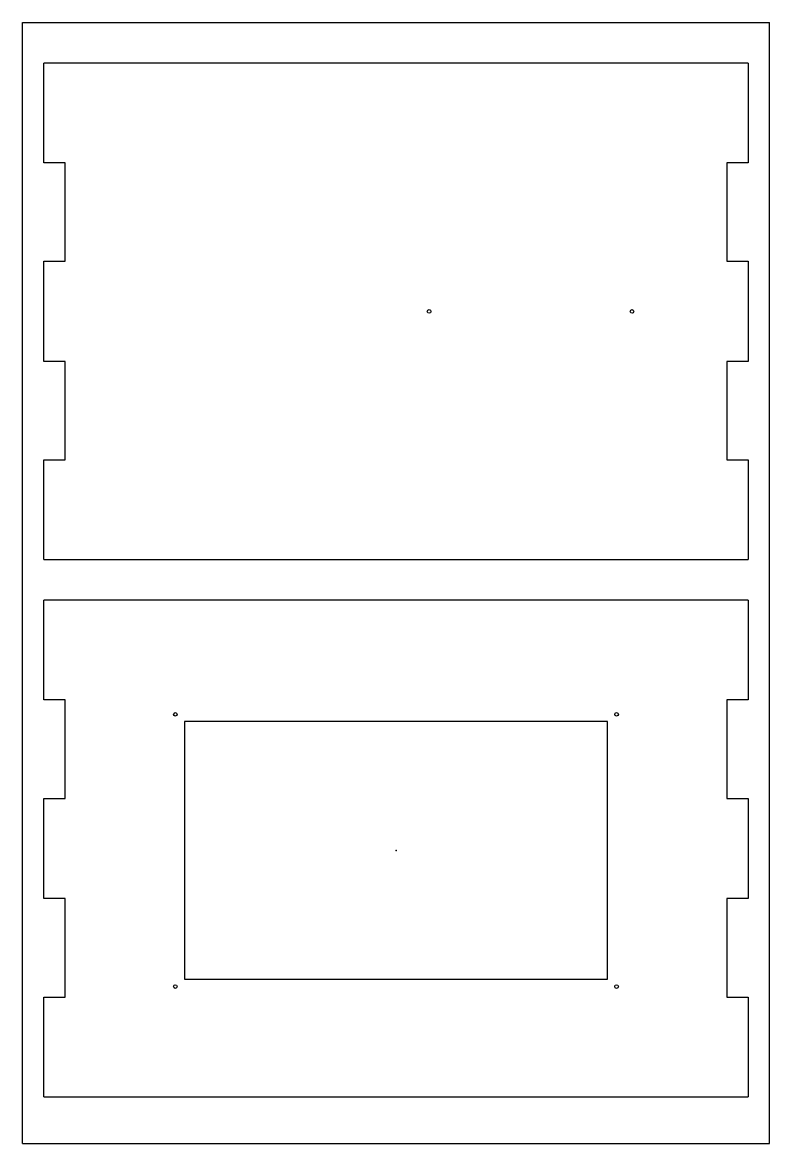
# Model space of a CAD drawing. Header units: inches. Extents: x 0 to 8, y 0 to 12.
import ezdxf

# ---------------------------------------------------------------- set-up
doc = ezdxf.new("R2010")
doc.units = ezdxf.units.IN
doc.header["$MEASUREMENT"] = 0
doc.header["$PDSIZE"] = -1

msp = doc.modelspace()

# ---------------------------------------------------------------- linework, layer by layer
at = {"color": 7, "linetype": 'Continuous'}
for p, q in [((0, 0), (0, 12)), ((0, 12), (8, 12)), ((8, 0), (8, 12)), ((0.228, 10.498), (0.228, 11.565)), ((7.771, 11.565), (0.228, 11.565)), ((7.771, 11.565), (7.771, 10.498)), ((0.456, 10.498), (0.228, 10.498)), ((0.456, 9.443), (0.456, 10.498)), ((7.771, 10.498), (7.543, 10.498)), ((7.543, 10.498), (7.543, 9.443)), ((0.228, 8.372), (0.228, 9.443)), ((0.228, 9.443), (0.456, 9.443)), ((7.543, 9.443), (7.771, 9.443)), ((7.771, 9.443), (7.771, 8.372)), ((0.456, 8.372), (0.228, 8.372)), ((0.456, 7.317), (0.456, 8.372)), ((7.771, 8.372), (7.543, 8.372)), ((7.543, 8.372), (7.543, 7.317)), ((0.228, 6.25), (0.228, 7.317)), ((0.228, 7.317), (0.456, 7.317)), ((7.543, 7.317), (7.771, 7.317)), ((7.771, 7.317), (7.771, 6.25)), ((0.228, 6.25), (7.771, 6.25)), ((0.228, 4.748), (0.228, 5.815)), ((7.771, 5.815), (0.228, 5.815)), ((7.771, 5.815), (7.771, 4.748)), ((0.456, 4.748), (0.228, 4.748)), ((0.456, 3.693), (0.456, 4.748)), ((7.771, 4.748), (7.543, 4.748)), ((7.543, 4.748), (7.543, 3.693)), ((6.263, 4.516), (1.736, 4.516)), ((1.736, 4.516), (1.736, 1.76)), ((6.263, 1.76), (6.263, 4.516)), ((0.228, 2.622), (0.228, 3.693)), ((0.228, 3.693), (0.456, 3.693)), ((7.543, 3.693), (7.771, 3.693)), ((7.771, 3.693), (7.771, 2.622)), ((0.456, 2.622), (0.228, 2.622)), ((0.456, 1.567), (0.456, 2.622)), ((7.771, 2.622), (7.543, 2.622)), ((7.543, 2.622), (7.543, 1.567)), ((1.736, 1.76), (6.263, 1.76)), ((0.228, 0.5), (0.228, 1.567)), ((0.228, 1.567), (0.456, 1.567)), ((7.543, 1.567), (7.771, 1.567)), ((7.771, 1.567), (7.771, 0.5)), ((0.228, 0.5), (7.771, 0.5)), ((0, 0), (8, 0))]:
    msp.add_line(p, q, dxfattribs=at)
for centre in [(4.354, 8.907), (6.527, 8.907), (1.637, 4.594), (6.362, 4.594), (1.637, 1.681), (6.362, 1.681)]:
    msp.add_circle(centre, 0.0197, dxfattribs=at)
msp.add_point((4, 3.138), dxfattribs=at)
msp.add_point((4, 3.138), dxfattribs=at)
msp.add_point((4, 3.138), dxfattribs=at)

doc.saveas('drawing.dxf')
